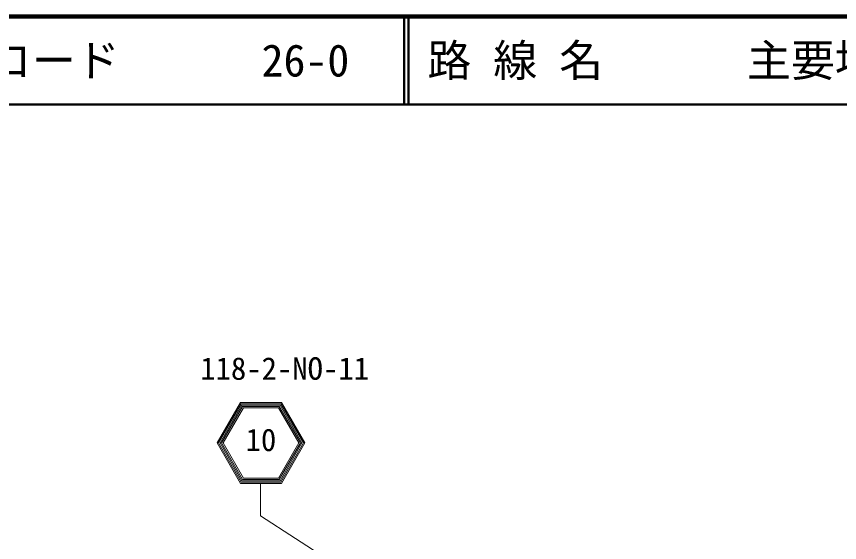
# Model space of a CAD drawing. Units: millimetres, scale not verified. Extents: x 40000 to 680000, y 20000 to 380000.
# Drawn here: x 133634 to 227267, y 320152 to 380000 of the extents above; entities that cross this region are included whole.
import ezdxf
from ezdxf.enums import TextEntityAlignment as Align

# ---------------------------------------------------------------- set-up
doc = ezdxf.new("R2010")
doc.units = ezdxf.units.MM
doc.header["$LTSCALE"] = 1000
for name, color, linetype, lineweight in [('M-TTL', 2, 'Continuous', 140), ('M-TTL-LINE', 7, 'Continuous', 50), ('M-TTL-TXT', 7, 'Continuous', 13)]:
    doc.layers.add(name, color=color, linetype=linetype, lineweight=lineweight)
doc.styles.add('ＭＳ ゴシック', font='')
doc.styles.get('ＭＳ ゴシック').set_extended_font_data('MS Gothic')

msp = doc.modelspace()

# ---------------------------------------------------------------- linework, layer by layer
at = {"layer": 'M-TTL'}
msp.add_line((680000, 380000), (40000, 380000), dxfattribs=at)
at = {"layer": 'M-TTL-LINE'}
for p, q in [((177750, 380000), (177750, 370000)), ((178250, 380000), (178250, 370000)), ((40000, 370000), (680000, 370000))]:
    msp.add_line(p, q, dxfattribs=at)
at = {"layer": 'M-TTL-TXT'}
for p, q in [((159104, 336084), (156448, 331484)), ((159191, 335934), (156622, 331484)), ((159277, 335784), (156795, 331484)), ((159364, 335634), (156968, 331484)), ((159451, 335484), (157141, 331484)), ((159104, 336084), (163797, 336084)), ((159191, 335934), (163710, 335934)), ((159277, 335784), (163624, 335784)), ((159364, 335634), (163537, 335634)), ((159451, 335484), (163451, 335484)), ((163451, 335484), (165760, 331484)), ((163537, 335634), (165933, 331484)), ((163624, 335784), (166106, 331484)), ((163710, 335934), (166280, 331484)), ((163797, 336084), (166453, 331484)), ((159104, 326884), (156448, 331484)), ((159191, 327034), (156622, 331484)), ((159277, 327184), (156795, 331484)), ((159364, 327334), (156968, 331484)), ((159451, 327484), (157141, 331484)), ((163451, 327484), (165760, 331484)), ((163537, 327334), (165933, 331484)), ((163624, 327184), (166106, 331484)), ((163710, 327034), (166280, 331484)), ((163797, 326884), (166453, 331484)), ((163797, 326884), (159104, 326884)), ((163710, 327034), (159191, 327034)), ((163624, 327184), (159277, 327184)), ((163537, 327334), (159364, 327334)), ((163451, 327484), (159451, 327484)), ((161401, 326884), (161401, 323184)), ((161401, 323184), (199853, 298340))]:
    msp.add_line(p, q, dxfattribs=at)

# ---------------------------------------------------------------- texts
at = {"layer": 'M-TTL-TXT', "style": 'ＭＳ ゴシック'}
for s, p in [('路 線 名', (180380, 375000)), ('主要地方道山口福栄須佐線', (216734, 375000)), ('図面コード', (120380, 375000)), ('26-0', (161521, 375000))]:
    msp.add_text(s, height=3666, dxfattribs=at).set_placement(p, align=Align.MIDDLE_LEFT)
for s, p in [('118-2-NO-11', (154539, 337896)), ('10', (159701, 329783))]:
    msp.add_text(s, height=2566, dxfattribs=at).set_placement(p, align=Align.BOTTOM_LEFT)

doc.saveas('drawing.dxf')
